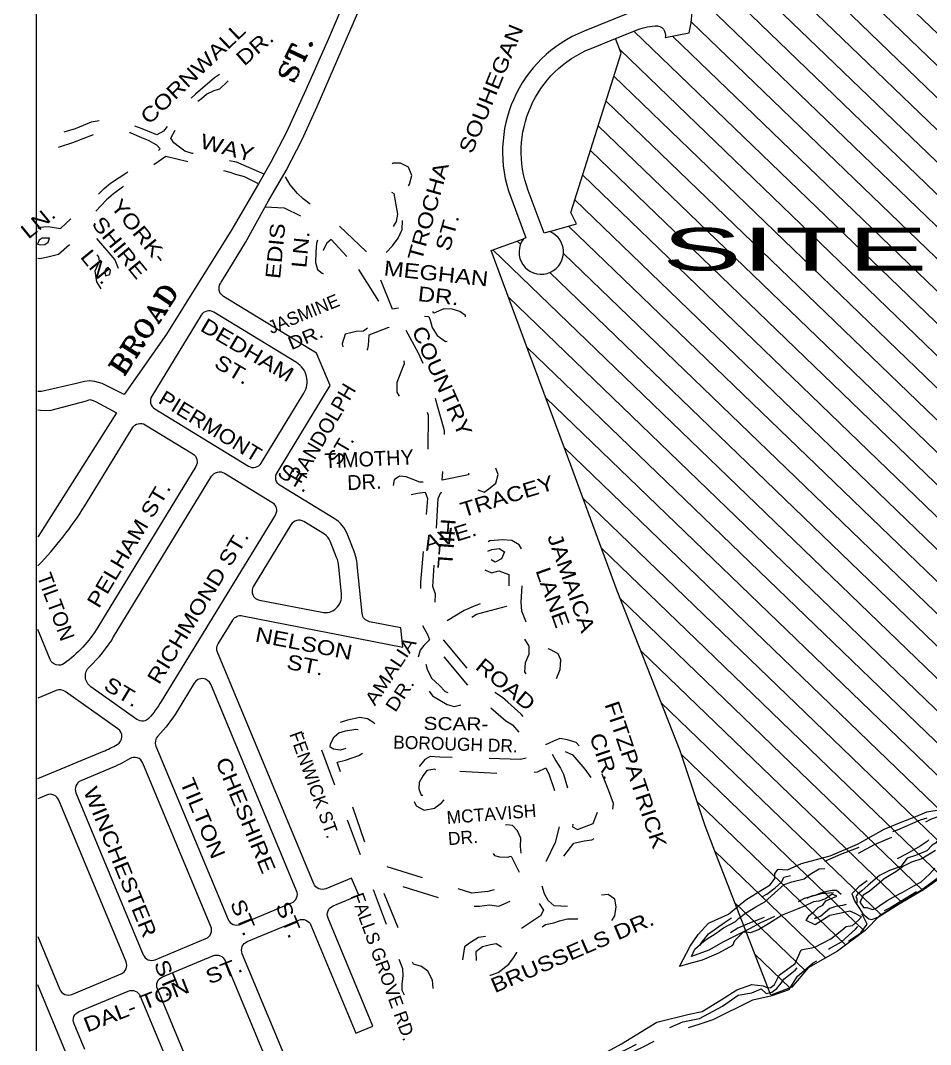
# Paper-space layout 'Cover Sheet' of a CAD drawing. Header units: inches. Extents: x 1.1 to 40.6, y 0.6 to 29.
# Drawn here: x 3.831 to 6.28, y 9.864 to 12.62 of the extents above; entities that cross this region are included whole.
import ezdxf

# ---------------------------------------------------------------- set-up
doc = ezdxf.new("R2010")
doc.units = ezdxf.units.IN
doc.header["$MEASUREMENT"] = 0
doc.linetypes.add('DASHED8', pattern=[0.09375, 0.0625, -0.03125])
doc.linetypes.add('WATER2', pattern=[0.56, 0.4, -0.04, 0, -0.04, 0, -0.04, 0, -0.04])
for name, color, linetype in [('N-RD-MAIN', 1, 'Continuous'), ('N-RD-PRIV', 1, 'DASHED8'), ('N-TEXT', 1, 'Continuous'), ('N-WATER', 1, 'Continuous'), ('N-WATER1', 1, 'WATER2'), ('P4TIT', 7, 'Continuous'), ('SITE', 3, 'Continuous')]:
    doc.layers.add(name, color=color, linetype=linetype)
doc.styles.add('120BT', font='swiss.ttf', dxfattribs={"width": 2, "height": 11.5})
doc.styles.add('TITLE', font='ROMANT', dxfattribs={"height": 0.022884})

psp = doc.layouts.new('Cover Sheet')

# ---------------------------------------------------------------- hatches: boundary and pattern name
at = {"layer": 'SITE'}
h = psp.add_hatch(dxfattribs=at)
h.set_pattern_fill('ANSI31', color=6, scale=0.5, angle=91.0364, style=0)
h.set_pattern_definition([(136.03636, (-1.077634, -0.9665), (-0.0433876, -0.04498628), [])])
edge = h.paths.add_edge_path()
edge.add_line((5.2176, 13.3589), (5.2568, 13.4399))
edge.add_line((5.2568, 13.4399), (5.3144, 13.461))
edge.add_line((5.3144, 13.461), (5.3571, 13.3466))
edge.add_line((5.3571, 13.3466), (5.4737, 13.3843))
edge.add_line((5.4737, 13.3843), (5.7332, 13.4679))
edge.add_line((5.7332, 13.4679), (5.8524, 13.5066))
edge.add_line((5.8524, 13.5066), (5.957, 13.5394))
edge.add_line((5.957, 13.5394), (6.0077, 13.5898))
edge.add_line((6.0077, 13.5898), (6.4038, 13.0198))
edge.add_line((6.4038, 13.0198), (6.4455, 12.5484))
edge.add_line((6.4455, 12.5484), (6.5089, 11.7703))
edge.add_line((6.5089, 11.7703), (6.5509, 11.0502))
edge.add_line((6.5509, 11.0502), (6.5682, 10.4722))
edge.add_line((6.5682, 10.4722), (6.5244, 10.4564))
edge.add_line((6.5244, 10.4564), (6.4878, 10.4276))
edge.add_line((6.4878, 10.4276), (6.4474, 10.3979))
edge.add_line((6.4474, 10.3979), (6.3617, 10.3515))
edge.add_line((6.3617, 10.3515), (6.2618, 10.2801))
edge.add_line((6.2618, 10.2801), (6.144, 10.2111))
edge.add_line((6.144, 10.2111), (6.1047, 10.1707))
edge.add_line((6.1047, 10.1707), (6.0298, 10.1148))
edge.add_line((6.0298, 10.1148), (5.9512, 10.0708))
edge.add_line((5.9512, 10.0708), (5.9072, 10.0185))
edge.add_line((5.9072, 10.0185), (5.8502, 9.9964))
edge.add_line((5.8502, 9.9964), (5.7027, 10.377))
edge.add_line((5.7027, 10.377), (5.6735, 10.4529))
edge.add_line((5.6735, 10.4529), (5.6065, 10.6548))
edge.add_line((5.6065, 10.6548), (5.4953, 10.9373))
edge.add_line((5.4953, 10.9373), (5.4371, 11.0853))
edge.add_line((5.4371, 11.0853), (5.3121, 11.4233))
edge.add_line((5.3121, 11.4233), (5.1976, 11.7318))
edge.add_line((5.1976, 11.7318), (5.0974, 12.0007))
edge.add_line((5.0974, 12.0007), (5.1845, 12.0324))
edge.add_arc((5.2326, 11.9968), 0.0598, 143.5036, 427.6648)
edge.add_line((5.2553, 12.0521), (5.3273, 12.0728))
edge.add_line((5.3273, 12.0728), (5.3125, 12.1034))
edge.add_line((5.3125, 12.1034), (5.448, 12.5325))
edge.add_line((5.448, 12.5325), (5.4325, 12.5716))
edge.add_line((5.4325, 12.5716), (5.4842, 12.5924))
edge.add_arc((5.5588, 12.407), 0.1998, 95.5321, 111.9317, ccw=False)
edge.add_arc((5.542, 12.5811), 0.025, -16.6438, 95.5321, ccw=False)
edge.add_line((5.5659, 12.5739), (5.6311, 12.5868))
edge.add_arc((5.2546, 12.667), 0.385, 347.9676, 369.9483)
edge.add_line((5.6338, 12.7335), (5.5554, 13.1803))
edge.add_arc((5.58, 13.1846), 0.025, 102.539, 189.9483, ccw=False)
edge.add_line((5.5746, 13.209), (5.5558, 13.2612))
edge.add_arc((5.4987, 13.5507), 0.295, 244.1936, 281.1601, ccw=False)
edge.add_line((5.3702, 13.2851), (5.2176, 13.3589))
h.paths.add_polyline_path([(5.5276, 11.9137), (6.2638, 11.9137), (6.2638, 12.0953), (5.5276, 12.0953)], flags=24)

# ---------------------------------------------------------------- linework, layer by layer
at = {"layer": 'N-RD-MAIN', "flags": 128}
for points in [[(4.7427, 12.7656), (4.6724, 12.6004), (4.6589, 12.5688), (4.5985, 12.4333), (4.5468, 12.3199), (4.505, 12.2388), (4.471, 12.1803), (4.3973, 12.0526), (4.3144, 11.921), (4.2237, 11.7758), (4.1096, 11.6134), (4.0508, 11.643), (4.031, 11.6486), (4.0165, 11.6498), (4.0029, 11.6486), (3.9817, 11.6428), (3.8869, 11.6219), (3.8773, 11.6211)], [(3.8773, 11.5725), (3.8848, 11.5711), (3.9097, 11.5708), (4.0081, 11.596), (4.0174, 11.6), (4.0265, 11.5975), (4.0341, 11.5934), (4.0896, 11.5643), (3.8781, 11.2312), (3.8773, 11.2301)]]:
    psp.add_lwpolyline(points, dxfattribs=at)
for points in [[(4.5718, 9.7622), (4.4278, 10.1084, -0.414214), (4.4413, 10.1411), (4.5798, 10.1987, -0.414214), (4.6125, 10.1852), (4.7334, 9.8944), (4.7796, 9.9136), (4.6586, 10.2044, -0.414214), (4.6721, 10.2371), (4.7414, 10.2659), (4.7222, 10.3121), (4.6529, 10.2833, -0.414214), (4.6203, 10.2968), (4.3613, 10.9197, -0.239925), (4.363, 10.9423), (4.4021, 11.0064, -0.313621), (4.4282, 11.0179), (4.8601, 10.9336), (4.8548, 10.9856), (4.7706, 11.002, -0.33088), (4.7505, 11.024), (4.7374, 11.1547, 0.067735), (4.7282, 11.1932), (4.7114, 11.2364, 0.164578), (4.6749, 11.28), (4.5298, 11.3686, -0.414214), (4.5215, 11.403), (4.6644, 11.6372), (4.6274, 11.725), (4.3772, 11.8776, -0.414214), (4.3689, 11.9119), (4.3712, 11.9157), (4.382, 11.9332), (4.436, 12.0229), (4.4982, 12.1343), (4.5459, 12.2164), (4.5888, 12.2996), (4.6291, 12.3881), (4.7174, 12.5913), (4.7376, 12.6389)], [(3.8773, 11.1522, 0.052764), (4.0041, 11.314), (4.1319, 11.5235, -0.414214), (4.1663, 11.5319), (4.2943, 11.4537, -0.414214), (4.3026, 11.4194), (4.0387, 10.9868, -0.100227), (3.9485, 10.8895, -0.483093), (3.9108, 10.9002), (3.8773, 10.9809)], [(3.8773, 10.5797), (3.8819, 10.5816), (4.0527, 10.6526, 0.032148), (4.0913, 10.6716, 0.547682), (4.0932, 10.7137), (3.9508, 10.8142, 0.257687), (3.9268, 10.8169), (3.8773, 10.7963)], [(3.8773, 10.1546), (3.9364, 10.0125, 0.414214), (3.9691, 9.999), (4.1013, 10.0539, 0.414214), (4.1148, 10.0866), (3.9338, 10.522, 0.414214), (3.9011, 10.5355), (3.8773, 10.5256)], [(4.3433, 9.6672), (4.1993, 10.0135, -0.414214), (4.2128, 10.0462), (4.3489, 10.1027, -0.414214), (4.3816, 10.0893), (4.5256, 9.743)], [(3.8773, 9.7442), (3.9304, 9.7663, 0.414214), (3.9574, 9.8317), (3.8773, 10.0244)], [(4.0036, 9.8509), (3.9748, 9.9201, -0.414214), (3.9883, 9.9528), (4.1205, 10.0078, -0.414214), (4.1532, 9.9943), (4.2971, 9.648)]]:
    psp.add_lwpolyline(points, format="xyb", dxfattribs=at)
for points in [[(4.5934, 11.6168, 0.414214), (4.5735, 11.6993), (4.3512, 11.8349, 0.414214), (4.3168, 11.8266), (4.184, 11.6089, 0.414214), (4.1923, 11.5745), (4.4445, 11.4207, 0.414214), (4.4788, 11.429)], [(4.1772, 10.743, -0.385903), (4.1442, 10.7389), (4.0201, 10.8266, -0.474842), (4.0163, 10.8807, 0.067449), (4.0814, 10.9608), (4.3453, 11.3933, -0.414214), (4.3797, 11.4016), (4.5077, 11.3235, -0.414214), (4.5161, 11.2891), (4.2098, 10.7872, -0.041154), (4.1774, 10.7428, -1)], [(4.6648, 11.2183, 0.164578), (4.6489, 11.2374), (4.5931, 11.2714, 0.414214), (4.5587, 11.2631), (4.4576, 11.0974, 0.52251), (4.4742, 11.0598), (4.6417, 11.0272, 0.502765), (4.6951, 11.0758), (4.6877, 11.1497, 0.067735), (4.6816, 11.1751)], [(4.2525, 10.7612, -0.055275), (4.2006, 10.6942, 0.299168), (4.1955, 10.6672), (4.3894, 10.2008, 0.414214), (4.4221, 10.1873), (4.5606, 10.2449, 0.414214), (4.5741, 10.2776), (4.343, 10.8334, 0.613001), (4.2986, 10.8368)], [(4.161, 10.1058, 0.414214), (4.1936, 10.0923), (4.3298, 10.1489, 0.414214), (4.3432, 10.1816), (4.1604, 10.6214, 0.459793), (4.1243, 10.6331, -0.038287), (4.0719, 10.6065), (3.9934, 10.5738, 0.414214), (3.98, 10.5412)]]:
    psp.add_lwpolyline(points, format="xyb", close=True, dxfattribs=at)
at = {"layer": 'N-RD-PRIV', "flags": 128}
for points in [[(4.4863, 12.2066), (4.4126, 12.2385), (4.3136, 12.2599), (4.2933, 12.2622), (4.2735, 12.2686), (4.2589, 12.2794), (4.2435, 12.291), (4.2352, 12.3032), (4.2595, 12.3486), (4.2884, 12.3872), (4.3179, 12.4098), (4.3313, 12.4221), (4.3522, 12.4319), (4.3671, 12.4364), (4.3879, 12.4558), (4.4068, 12.4799), (4.4064, 12.5032), (4.3533, 12.4658), (4.3016, 12.422), (4.2607, 12.3824), (4.2159, 12.3224), (4.1975, 12.312), (4.1583, 12.3288), (4.1136, 12.3444), (4.0693, 12.3551), (4.0211, 12.3462), (3.9776, 12.3281), (3.9384, 12.3168), (3.8874, 12.302), (3.8773, 12.3008)], [(3.8773, 12.0613), (3.8817, 12.0637), (3.9049, 12.0656), (3.9382, 12.0604), (4.0413, 12.1535), (4.0562, 12.1676), (4.0727, 12.1818), (4.1952, 12.2628), (4.2063, 12.275), (4.1974, 12.2847), (4.1755, 12.2973), (4.153, 12.3059), (4.1272, 12.3174), (4.0833, 12.3233), (4.0279, 12.313), (3.9703, 12.2905), (3.9219, 12.2744), (3.8773, 12.2663)], [(4.471, 12.1803), (4.4336, 12.1993), (4.4106, 12.2054), (4.3948, 12.2113), (4.2217, 12.2538), (4.1049, 12.1717), (4.0807, 12.1535), (4.0627, 12.1376), (4.0007, 12.0729), (4.0844, 11.9755), (4.0954, 11.9499), (4.0915, 11.9295), (4.0786, 11.9019), (4.0664, 11.884), (4.0502, 11.8946), (4.0363, 11.9168), (4.0314, 11.9461), (4.0437, 11.972), (4.0419, 11.9839), (4.0108, 12.0191), (3.9969, 12.0316), (3.9822, 12.0344), (3.9329, 11.99), (3.9046, 11.9828), (3.8825, 11.9786), (3.8773, 11.9796)], [(4.4892, 12.1183), (4.5403, 12.1159), (4.6383, 12.0679), (4.6348, 12.0427), (4.6279, 12.0204), (4.6258, 11.9969), (4.625, 11.9687), (4.6306, 11.9499), (4.6427, 11.9397), (4.6654, 11.9368), (4.6807, 11.9372), (4.7033, 11.9448), (4.7227, 11.9528), (4.7379, 11.9541), (4.8046, 11.8488), (4.8107, 11.8244), (4.7538, 11.7843), (4.7339, 11.7826), (4.7196, 11.7798), (4.7047, 11.7761), (4.6964, 11.7497), (4.6998, 11.738), (4.7011, 11.7324), (4.7199, 11.7099), (4.738, 11.7042), (4.7527, 11.7119), (4.7618, 11.7183), (4.7675, 11.7453), (4.7691, 11.7743), (4.822, 11.7949), (4.8591, 11.7273), (4.8625, 11.7147), (4.8633, 11.6963), (4.8548, 11.6731), (4.8442, 11.6456), (4.844, 11.6199), (4.8581, 11.5954), (4.878, 11.5882), (4.9015, 11.5854), (4.9199, 11.5861), (4.9279, 11.5579), (4.9262, 11.3777), (4.9053, 11.3776), (4.8854, 11.3855), (4.8688, 11.3914), (4.8509, 11.3939), (4.8365, 11.3838), (4.8315, 11.3569), (4.8371, 11.3292), (4.8588, 11.319), (4.8738, 11.342), (4.8998, 11.3482), (4.9205, 11.3507), (4.9267, 11.3336), (4.9071, 11.1085), (4.9071, 11.07), (4.9054, 11.0328), (4.9128, 10.9925), (4.9262, 10.9679), (4.9314, 10.9531), (4.9166, 10.9382), (4.9064, 10.9253), (4.9002, 10.9038), (4.8993, 10.8764), (4.9102, 10.842), (4.9401, 10.8027), (4.979, 10.7795), (4.9979, 10.7738), (5.0192, 10.7788), (5.0597, 10.8032), (5.137, 10.7349), (5.1556, 10.7244), (5.1895, 10.6839), (5.2161, 10.654), (5.2023, 10.6368), (5.1771, 10.6314), (4.9596, 10.6372), (4.9337, 10.6391), (4.9191, 10.6314), (4.9024, 10.6099), (4.8905, 10.5888), (4.8848, 10.5707), (4.8828, 10.5472), (4.8859, 10.529), (4.8959, 10.5065), (4.917, 10.4946), (4.9454, 10.5002), (4.965, 10.5155), (4.9828, 10.5339), (4.9903, 10.5586), (4.9928, 10.5862), (4.9981, 10.6003), (5.1442, 10.5925), (5.1698, 10.593), (5.1946, 10.5951), (5.2225, 10.5975), (5.2448, 10.609), (5.2537, 10.5896), (5.2751, 10.5264), (5.2825, 10.4571), (5.2698, 10.4078), (5.2459, 10.3576), (5.2103, 10.3321), (5.1794, 10.3745), (5.1767, 10.3967), (5.1772, 10.4193), (5.1683, 10.4394), (5.1551, 10.4536), (5.1396, 10.4555), (5.1208, 10.4499), (5.1043, 10.4364), (5.0984, 10.4199), (5.0941, 10.3946), (5.1064, 10.3731), (5.1204, 10.3687), (5.1414, 10.3681), (5.1516, 10.3705), (5.1807, 10.3111), (5.1703, 10.3014), (5.14, 10.2892), (5.0888, 10.276), (5.0458, 10.2716), (4.7769, 10.3543), (4.6835, 10.6236), (4.7055, 10.6295), (4.7415, 10.6414), (4.7711, 10.6615), (4.7929, 10.6891), (4.7942, 10.7117), (4.7822, 10.73), (4.7653, 10.7406), (4.7441, 10.7444), (4.711, 10.7368), (4.664, 10.7216), (4.6523, 10.7078), (4.6429, 10.6861), (4.6404, 10.6586), (4.8588, 10.0686), (4.8597, 10.0478), (4.8574, 10.0276), (4.8573, 10.0099), (4.8697, 9.986), (4.8905, 9.9781), (4.9073, 9.9884), (4.9299, 9.9975), (4.9412, 10.0153), (4.9402, 10.0369), (4.9277, 10.0616), (4.9098, 10.0737), (4.8884, 10.08), (4.7996, 10.2943), (4.8009, 10.3073), (4.9932, 10.2479), (5.018, 10.2395), (5.0383, 10.2364), (5.0665, 10.2364), (5.0935, 10.2395), (5.1187, 10.236), (5.1512, 10.2508), (5.1781, 10.2651), (5.2071, 10.2739), (5.2386, 10.2252), (5.231, 10.2101), (5.17, 10.1704), (5.0639, 10.1518), (5.0425, 10.1388), (5.0258, 10.1269), (5.0207, 10.0919), (5.0276, 10.0684), (5.0443, 10.0513), (5.0738, 10.0442), (5.0957, 10.0508), (5.1169, 10.0574), (5.1455, 10.0799), (5.1577, 10.097), (5.167, 10.1115), (5.1715, 10.1335), (5.2442, 10.1871), (5.2663, 10.1913), (5.2819, 10.1967), (5.3031, 10.2025), (5.3232, 10.2025), (5.349, 10.2015), (5.3629, 10.1987), (5.3772, 10.191), (5.3937, 10.1868), (5.4161, 10.1879), (5.4303, 10.2099), (5.4339, 10.2344), (5.4305, 10.255), (5.4125, 10.2679), (5.3871, 10.265), (5.3608, 10.2531), (5.335, 10.2341), (5.2673, 10.2372), (5.2516, 10.2512), (5.2412, 10.2696), (5.2346, 10.2907), (5.2482, 10.3111), (5.3206, 10.4056), (5.3482, 10.412), (5.3688, 10.4153), (5.3881, 10.425), (5.412, 10.4463), (5.4237, 10.4794), (5.4273, 10.5126), (5.4148, 10.547), (5.3926, 10.6005), (5.373, 10.6334), (5.3514, 10.6509), (5.3267, 10.677), (5.3028, 10.6838), (5.2824, 10.6877), (5.2653, 10.6806), (5.2414, 10.669), (5.2228, 10.6995), (5.2019, 10.7275), (5.1789, 10.7529), (5.1424, 10.7852), (5.1285, 10.7977), (5.0666, 10.8367), (4.9682, 10.9554), (5.0238, 11.001), (5.0445, 11.0132), (5.0582, 11.0224), (5.1392, 11.0437), (5.1513, 11.023), (5.1634, 10.9943), (5.1746, 10.9759), (5.1996, 10.9363), (5.1991, 10.9137), (5.189, 10.8912), (5.1878, 10.867), (5.2052, 10.8411), (5.2244, 10.8331), (5.25, 10.8344), (5.2724, 10.8451), (5.2837, 10.8734), (5.2855, 10.8993), (5.2777, 10.9155), (5.2566, 10.9274), (5.2287, 10.9339), (5.1908, 11.003), (5.1805, 11.0303), (5.1784, 11.0542), (5.1854, 11.1721), (5.181, 11.1959), (5.1727, 11.2088), (5.1532, 11.2208), (5.129, 11.222), (5.0946, 11.2199), (5.0633, 11.2004), (5.0583, 11.1646), (5.077, 11.1429), (5.0987, 11.1335), (5.1183, 11.1391), (5.1456, 11.1294), (5.1455, 11.0828), (5.1163, 11.0675), (5.0967, 11.061), (5.0516, 11.0435), (5.0252, 11.0325), (4.9518, 10.9877), (4.9467, 11.0194), (4.9464, 11.0419), (4.9476, 11.0758), (4.941, 11.0969), (4.9549, 11.3335), (4.9624, 11.3494), (5.0455, 11.3637), (5.0572, 11.359), (5.0788, 11.3504), (5.0917, 11.3595), (5.1105, 11.3747), (5.1166, 11.3978), (5.1073, 11.4219), (5.0878, 11.4339), (5.0662, 11.4329), (5.0506, 11.4276), (5.0386, 11.4177), (5.0363, 11.3974), (4.966, 11.3827), (4.9717, 11.4772), (4.9725, 11.5158), (4.9647, 11.5417), (4.9543, 11.5794), (4.9303, 11.6633), (4.9019, 11.7244), (4.8533, 11.8144), (4.8735, 11.8233), (4.8831, 11.8233), (4.9055, 11.8252), (4.9297, 11.8232), (4.9338, 11.8131), (4.9387, 11.7934), (4.9525, 11.7721), (4.9747, 11.7563), (5.0041, 11.7611), (5.0269, 11.7759), (5.0335, 11.803), (5.0283, 11.8259), (5.013, 11.8366), (4.9932, 11.843), (4.9705, 11.8443), (4.9434, 11.8324), (4.9334, 11.8468), (4.9126, 11.8547), (4.8942, 11.854), (4.8751, 11.8515), (4.8578, 11.8477), (4.8324, 11.8431), (4.7789, 11.9736), (4.8155, 11.996), (4.8326, 12.0135), (4.8477, 12.0341), (4.8586, 12.0575), (4.8612, 12.1598), (4.8703, 12.1661), (4.878, 12.1797), (4.8841, 12.2027), (4.875, 12.2252), (4.854, 12.2363), (4.8339, 12.2362), (4.8148, 12.2242), (4.8025, 12.2087), (4.8042, 12.1887), (4.8191, 12.1634), (4.836, 12.1544), (4.8455, 12.099), (4.8423, 12.0786), (4.8282, 12.0557), (4.8124, 12.0335), (4.7615, 11.9979), (4.6558, 12.0991), (4.6392, 12.1049), (4.6127, 12.1244), (4.5921, 12.1403), (4.5764, 12.1543), (4.5568, 12.1775), (4.5401, 12.2063)]]:
    psp.add_lwpolyline(points, dxfattribs=at)
for points in [[(3.889, 12.0346), (3.8814, 12.0291), (3.8767, 12.0183), (3.8858, 12.0158), (3.8961, 12.0167), (3.9052, 12.0231), (3.9091, 12.0338)], [(4.7088, 11.9846), (4.6672, 12.0309), (4.6551, 12.0211), (4.6455, 12.0018), (4.6462, 11.9842), (4.6603, 11.9693), (4.6784, 11.9644), (4.6979, 11.9716)], [(4.0668, 11.9555), (4.0614, 11.9526), (4.0581, 11.9443), (4.0599, 11.9324), (4.0716, 11.9366), (4.0731, 11.948)], [(5.0889, 11.1921), (5.0998, 11.1963), (5.1189, 11.1987), (5.1333, 11.1902), (5.126, 11.1711), (5.1083, 11.1624), (5.0923, 11.1707)], [(5.0349, 10.8308), (4.9455, 10.9382), (4.9291, 10.9231), (4.919, 10.9006), (4.9252, 10.8738), (4.9369, 10.8499), (4.9586, 10.83), (4.9736, 10.8144), (4.9936, 10.8056), (5.0085, 10.8101), (5.0262, 10.8196)], [(4.6648, 10.6647), (4.6649, 10.6735), (4.6753, 10.6921), (4.6873, 10.7027), (4.7053, 10.7082), (4.7338, 10.7131), (4.7477, 10.7102), (4.7625, 10.7066), (4.7544, 10.6883), (4.7304, 10.6678), (4.6912, 10.6564), (4.6733, 10.6589)], [(5.2619, 10.645), (5.2722, 10.6274), (5.2843, 10.6075), (5.2929, 10.5913), (5.3057, 10.545), (5.3189, 10.4923), (5.3169, 10.4495), (5.3304, 10.4426), (5.3724, 10.459), (5.3916, 10.5072), (5.3797, 10.5633), (5.3512, 10.6051), (5.3184, 10.6425), (5.2808, 10.6594)], [(4.9463, 10.6048), (4.9249, 10.6014), (4.9147, 10.5884), (4.9035, 10.569), (4.9033, 10.5521), (4.9095, 10.535), (4.9273, 10.5341), (4.9425, 10.545), (4.9518, 10.5586), (4.9602, 10.573), (4.9576, 10.5945)], [(5.1255, 10.1264), (5.1112, 10.1349), (5.0961, 10.132), (5.0741, 10.1269), (5.0567, 10.1134), (5.0571, 10.0902), (5.07, 10.08), (5.0961, 10.0846), (5.1156, 10.1007), (5.1234, 10.1134)]]:
    psp.add_lwpolyline(points, close=True, dxfattribs=at)
at = {"layer": 'N-TEXT'}
psp.add_line((4.5931, 10.7015), (4.5918, 10.7014), dxfattribs=at)
at = {"layer": 'N-WATER', "flags": 128}
for points in [[(5.3236, 9.7976), (5.4488, 9.866), (5.5435, 9.9246), (5.6309, 9.9456), (5.6656, 9.9533), (5.7169, 9.9841), (5.7588, 10.011), (5.7994, 10.0256), (5.8302, 10.0218), (5.8427, 10.0164), (5.8507, 10.0171), (5.8605, 10.0252), (5.866, 10.0361), (5.8728, 10.0503), (5.916, 10.0821), (5.9322, 10.1188), (5.9693, 10.1259), (6.0125, 10.148), (6.0418, 10.1714), (6.053, 10.182), (6.0705, 10.1843), (6.0854, 10.1976), (6.0943, 10.2072), (6.0774, 10.217), (6.0632, 10.223), (6.0403, 10.2179), (6.0096, 10.2113), (5.9699, 10.1862), (5.9456, 10.1979), (5.9541, 10.2114), (5.9676, 10.2222), (5.978, 10.2327), (5.9904, 10.2386), (5.999, 10.2506), (6.0176, 10.2586), (6.0285, 10.2635), (6.016, 10.2689), (6.0068, 10.2625), (5.9977, 10.2561), (5.9798, 10.2498), (5.9655, 10.2477), (5.9408, 10.236), (5.926, 10.23), (5.8809, 10.2125), (5.8443, 10.1885), (5.8175, 10.1726), (5.7949, 10.1643), (5.7859, 10.1667), (5.7755, 10.1659), (5.763, 10.1528), (5.7525, 10.143), (5.7471, 10.1305), (5.7095, 10.1097), (5.6661, 10.0908), (5.6292, 10.0812), (5.6048, 10.0744), (5.6332, 10.129), (5.6547, 10.1597), (5.6826, 10.191), (5.7368, 10.2148), (5.7834, 10.2533), (5.8239, 10.2784), (5.8491, 10.2942), (5.8614, 10.3105), (5.8618, 10.3242), (5.8705, 10.3362), (5.8818, 10.3347), (5.8955, 10.3343), (5.9335, 10.3511), (6.0105, 10.3721), (6.0842, 10.4032), (6.1555, 10.4437), (6.2014, 10.4621), (6.2411, 10.4775), (6.2705, 10.4904), (6.3094, 10.4961)], [(6.2938, 10.3863), (6.2571, 10.3639), (6.2297, 10.3544), (6.2081, 10.3437), (6.1869, 10.3291), (6.1555, 10.3103), (6.1354, 10.2918), (6.115, 10.2756), (6.0989, 10.2662), (6.093, 10.2512), (6.0901, 10.247), (6.1002, 10.2326), (6.109, 10.2325), (6.1247, 10.2274), (6.134, 10.2314), (6.1439, 10.2378), (6.1637, 10.2516), (6.1797, 10.261), (6.2044, 10.2735), (6.2358, 10.2914), (6.2543, 10.301), (6.2774, 10.3222), (6.2921, 10.3387)]]:
    psp.add_lwpolyline(points, dxfattribs=at)
at = {"layer": 'N-WATER1', "flags": 128}
for points in [[(3.8773, 9.5991), (3.8945, 9.6002), (3.9155, 9.5899), (3.9482, 9.5541), (3.9757, 9.5427), (4.0195, 9.548), (4.0526, 9.5556), (4.1049, 9.5641), (4.1495, 9.5686), (4.21, 9.5665), (4.2645, 9.5486), (4.34, 9.5204), (4.3853, 9.5266), (4.4329, 9.5338), (4.5183, 9.5402), (4.6181, 9.5486), (4.7, 9.5587), (4.788, 9.5629), (4.9165, 9.5737), (5.0015, 9.576), (5.043, 9.5787), (5.0992, 9.5706), (5.1387, 9.5884), (5.1614, 9.6144), (5.1696, 9.6311), (5.167, 9.6526), (5.152, 9.6594), (5.1369, 9.6662), (5.1063, 9.6772), (5.0814, 9.6864), (5.0622, 9.6856), (5.0495, 9.6829), (5.0448, 9.6729), (5.0305, 9.6612), (5.0079, 9.6722), (5.0004, 9.6844), (5.0077, 9.7027), (5.0121, 9.7079), (5.0298, 9.7078), (5.049, 9.7086), (5.0727, 9.7138), (5.1159, 9.7255), (5.1701, 9.7397), (5.227, 9.7509), (5.3694, 9.8063), (5.4644, 9.852), (5.5545, 9.899), (5.6134, 9.9248), (5.6584, 9.9342), (5.7207, 9.9676), (5.7624, 9.9968), (5.7996, 10.0032), (5.8244, 10.0141), (5.8384, 10.0016), (5.8534, 10.0045), (5.867, 10.0145), (5.8786, 10.0291), (5.8857, 10.0401), (5.9158, 10.0644), (5.9461, 10.0959), (6.0082, 10.122), (6.0404, 10.1407), (6.0785, 10.1745), (6.1048, 10.2056), (6.0903, 10.2261), (6.0778, 10.2403), (6.0584, 10.2419), (6.0434, 10.2382), (6.026, 10.2352), (6.0096, 10.2298), (5.9856, 10.2093), (5.9685, 10.2022), (5.9781, 10.2126), (5.9981, 10.2232), (6.0269, 10.2441), (6.0389, 10.2539), (6.0437, 10.264), (6.0272, 10.2787), (6.0159, 10.2785), (6.0017, 10.2757), (5.9844, 10.271), (5.972, 10.266), (5.9602, 10.2634), (5.9139, 10.2402), (5.8735, 10.2143), (5.8208, 10.1906), (5.7947, 10.1763), (5.723, 10.1406), (5.6839, 10.118), (5.6371, 10.1012), (5.6459, 10.1204), (5.6602, 10.1329), (5.6826, 10.1621), (5.7259, 10.1922), (5.7616, 10.2161), (5.8131, 10.2534), (5.84, 10.2685), (5.8627, 10.2857), (5.8806, 10.3017), (5.8852, 10.3141), (5.8962, 10.3167), (5.9214, 10.3236), (5.9638, 10.344), (6.0391, 10.3761), (6.092, 10.3966), (6.149, 10.4263), (6.1918, 10.442), (6.2539, 10.4689), (6.2931, 10.4802), (6.3364, 10.4903), (6.3578, 10.4849), (6.3706, 10.4755), (6.3731, 10.4653), (6.3667, 10.4559), (6.357, 10.4559), (6.3401, 10.4472), (6.3213, 10.432), (6.3076, 10.422), (6.2937, 10.4063), (6.2853, 10.4008), (6.2706, 10.3851), (6.2402, 10.3729), (6.2176, 10.3654), (6.2002, 10.343), (6.1697, 10.3324), (6.1427, 10.3189), (6.1128, 10.2931), (6.0956, 10.2772), (6.085, 10.2691), (6.0792, 10.2621), (6.0821, 10.256), (6.082, 10.2383), (6.0895, 10.2357), (6.0974, 10.2267), (6.1015, 10.2166), (6.1127, 10.2079), (6.1248, 10.2073), (6.1353, 10.2162), (6.1517, 10.2216), (6.1709, 10.2321), (6.2527, 10.2816), (6.293, 10.3187), (6.34, 10.3427), (6.4085, 10.379), (6.4401, 10.4042), (6.4617, 10.4341), (6.476, 10.4554), (6.5014, 10.4584), (6.5209, 10.4656), (6.55, 10.4834), (6.576, 10.4992), (6.6446, 10.5427), (6.7835, 10.6211), (6.8924, 10.6544), (6.9827, 10.6789), (7.0745, 10.6962), (7.158, 10.7161), (7.2564, 10.73), (7.3418, 10.738), (7.4189, 10.7381), (7.4724, 10.7321), (7.5719, 10.7244), (7.6496, 10.7181), (7.6753, 10.7187), (7.7138, 10.7195), (7.75, 10.7185), (7.779, 10.7459), (7.8039, 10.7753), (7.8331, 10.8107), (7.8638, 10.8559), (7.8977, 10.9021), (7.9323, 10.9685), (7.9647, 11.0315), (7.9979, 11.0962), (8.0169, 11.1379), (8.0427, 11.1939), (8.0556, 11.232), (8.0658, 11.2626), (8.0671, 11.2899), (8.0455, 11.3257), (7.9998, 11.3801), (7.9228, 11.4763), (7.911, 11.489), (7.8749, 11.5358), (7.8398, 11.5803), (7.8089, 11.6138), (7.7764, 11.6087), (7.7736, 11.594), (7.7934, 11.5587), (7.8067, 11.5253), (7.82, 11.4814), (7.8282, 11.4507), (7.8392, 11.4155), (7.8476, 11.3824), (7.8516, 11.3539), (7.8538, 11.3468), (7.8432, 11.3877), (7.8338, 11.4223), (7.8188, 11.458), (7.8137, 11.4897), (7.7968, 11.5276), (7.7842, 11.5627), (7.7724, 11.5891), (7.7511, 11.6218), (7.7268, 11.6632), (7.7171, 11.6921), (7.7208, 11.7149), (7.7494, 11.7953), (7.774, 11.8471), (7.793, 11.9074), (7.8307, 11.9564), (7.8682, 12.0069), (7.9067, 12.056), (7.9506, 12.1071), (7.9933, 12.134), (8.0345, 12.1511), (8.1291, 12.1912), (8.1846, 12.2096), (8.2491, 12.2367), (8.2909, 12.2844), (8.3157, 12.3234), (8.3452, 12.3549), (8.3713, 12.3787), (8.4034, 12.408), (8.4404, 12.4368), (8.4649, 12.4501), (8.5102, 12.4756)], [(3.8773, 9.5733), (3.8922, 9.5711), (3.946, 9.5419), (3.9831, 9.5313), (4.0387, 9.5384), (4.1072, 9.5466), (4.1546, 9.5562), (4.2243, 9.5388), (4.3052, 9.5142), (4.369, 9.5099), (4.4275, 9.5213), (4.5312, 9.5308), (4.6038, 9.5361), (4.7047, 9.5406), (4.7848, 9.553), (4.8683, 9.5544), (4.9263, 9.5617), (5.01, 9.5703), (5.054, 9.5636), (5.101, 9.5579), (5.1525, 9.5767), (5.1778, 9.6005), (5.1854, 9.6252), (5.1816, 9.6603), (5.1583, 9.6696), (5.1276, 9.6814), (5.1056, 9.6852), (5.0838, 9.6858), (5.0648, 9.6826), (5.0426, 9.6799), (5.0338, 9.6985), (5.0709, 9.7064), (5.0935, 9.7043), (5.1271, 9.7063), (5.1628, 9.7214), (5.2041, 9.7369), (5.2812, 9.7474), (5.3419, 9.771), (5.4154, 9.8141), (5.5073, 9.858), (5.582, 9.8965), (5.6581, 9.9189), (5.6956, 9.9317), (5.8021, 9.9841), (5.8541, 9.9957), (5.9001, 10.0124), (5.922, 10.048), (5.9648, 10.0838), (6.0252, 10.1202), (6.093, 10.1645), (6.1095, 10.1883), (6.097, 10.213), (6.0815, 10.235), (6.0618, 10.2591), (6.0317, 10.2726), (5.9862, 10.2696), (5.9406, 10.2569), (5.9029, 10.2369), (5.8519, 10.2133), (5.7935, 10.1907), (5.7617, 10.1768), (5.7274, 10.1554), (5.6897, 10.1353), (5.661, 10.1233), (5.6596, 10.1304), (5.6653, 10.1381), (5.6767, 10.1463), (5.7034, 10.1638), (5.723, 10.1783), (5.7553, 10.1955), (5.7635, 10.2034), (5.7825, 10.2171), (5.8099, 10.2347), (5.8345, 10.248), (5.8868, 10.295), (5.9071, 10.3015), (5.9402, 10.3099), (5.9568, 10.3226), (5.9805, 10.3366), (5.9981, 10.3381), (6.0233, 10.3539), (6.0824, 10.3773), (6.1301, 10.4022), (6.1774, 10.4223), (6.2241, 10.4407), (6.2811, 10.4704), (6.3223, 10.4859), (6.3487, 10.4777), (6.3577, 10.4664), (6.3164, 10.4516), (6.2969, 10.4347), (6.2717, 10.4101), (6.2526, 10.3981), (6.2166, 10.3774), (6.1688, 10.3524), (6.1178, 10.3096), (6.0874, 10.2885), (6.069, 10.2693), (6.0771, 10.2491), (6.0891, 10.23), (6.0984, 10.2155), (6.114, 10.2024), (6.1229, 10.2007), (6.1408, 10.2079), (6.2057, 10.2487), (6.2561, 10.2802), (6.2984, 10.3119), (6.3475, 10.3402), (6.3914, 10.3623), (6.428, 10.3767), (6.4673, 10.425), (6.5133, 10.4513), (6.5612, 10.4739), (6.6031, 10.5103), (6.6313, 10.5288), (6.6684, 10.5464), (6.7447, 10.5849), (6.8173, 10.6103), (6.8885, 10.634), (6.9563, 10.6582), (7.037, 10.673), (7.1206, 10.6832), (7.203, 10.7062), (7.276, 10.7172), (7.3443, 10.727), (7.3988, 10.7291), (7.4481, 10.7253), (7.5022, 10.7226), (7.5634, 10.7109), (7.6293, 10.7011), (7.6544, 10.6992), (7.6998, 10.695), (7.7406, 10.7065), (7.7743, 10.7254), (7.7957, 10.7489), (7.8281, 10.7837), (7.863, 10.8277), (7.9023, 10.876), (7.9346, 10.9414), (7.9845, 11.0259), (8.0263, 11.1114), (8.0525, 11.1827), (8.0692, 11.242), (8.0768, 11.3045), (8.036, 11.3501), (7.9801, 11.4225), (7.9177, 11.4952), (7.8676, 11.5649), (7.8662, 11.5663), (7.7978, 11.6306), (7.7552, 11.6495), (7.7367, 11.6793), (7.7314, 11.7134), (7.7586, 11.7719), (7.7845, 11.8456), (7.8338, 11.9382), (7.8858, 11.998), (7.9179, 12.0368), (7.9662, 12.1036), (7.9908, 12.1257), (8.042, 12.1477), (8.07, 12.1581), (8.1022, 12.1681), (8.1443, 12.1829), (8.1557, 12.191), (8.1998, 12.2012), (8.2559, 12.2316), (8.2821, 12.2547), (8.3107, 12.2877), (8.336, 12.3308), (8.3569, 12.3494), (8.3837, 12.3742), (8.4174, 12.4035), (8.4523, 12.4282), (8.4838, 12.4453), (8.5175, 12.4658)]]:
    psp.add_lwpolyline(points, dxfattribs=at)
at = {"layer": 'P4TIT'}
psp.add_lwpolyline([(11.6738, 15.5264), (11.6738, 8.0014), (3.8738, 8.0014), (3.8738, 15.5264)], close=True, dxfattribs=at)
at = {"layer": 'SITE', "flags": 128}
for points in [[(5.0459, 13.3468, -0.421893), (5.0795, 13.359), (5.3441, 13.2311, 0.054279), (5.4165, 13.2053, -0.29941), (5.507, 13.1093), (5.5747, 12.7232, -0.031064), (5.5792, 12.6831, -0.423737), (5.5546, 12.6568, 0.091675), (5.4655, 12.6388), (5.3478, 12.5914, 0.406518), (5.1505, 12.1446), (5.1914, 12.0349), (5.1845, 12.0324)], [(5.4325, 12.5716), (5.4842, 12.5924, -0.071679), (5.5396, 12.6059, -0.532694), (5.5659, 12.5739), (5.6311, 12.5868, 0.096204), (5.6338, 12.7335), (5.5554, 13.1803, -0.401031), (5.5746, 13.209), (5.5558, 13.2612, -0.16271), (5.3702, 13.2851), (5.2176, 13.3589)], [(6.3617, 10.3515), (6.2618, 10.2801), (6.144, 10.2111), (6.1047, 10.1707), (6.0298, 10.1148), (5.9512, 10.0708), (5.9072, 10.0185), (5.8502, 9.9964), (5.7027, 10.377), (5.6735, 10.4529), (5.6065, 10.6548), (5.4953, 10.9373), (5.4371, 11.0853), (5.3121, 11.4233), (5.1976, 11.7318), (5.0974, 12.0007), (5.1845, 12.0324, 2.91086), (5.2553, 12.0521), (5.3273, 12.0728), (5.3125, 12.1034), (5.448, 12.5325), (5.4325, 12.5716)], [(5.2554, 12.0521), (5.24, 12.0477), (5.1974, 12.1621, -0.406518), (5.3665, 12.545), (5.4325, 12.5716)]]:
    psp.add_lwpolyline(points, format="xyb", dxfattribs=at)

# ---------------------------------------------------------------- texts
at = {"layer": 'N-TEXT'}
for s, height, rotation, width, p in [('CORNWALL', 0.04, 43.6417, 1.2, (4.1768, 12.3378)), ('SOUHEGAN', 0.04, 67.7531, 1.2, (5.0463, 12.2589)), ('DR.', 0.04, 41.1832, 1.2, (4.433, 12.4956)), ('WAY', 0.04, 344.7546, 1.2, (4.3114, 12.2775)), ('TROCHA', 0.04, 74.2776, 1.2, (4.9107, 11.9703)), ('YORK-', 0.04, 309.2455, 1.2, (4.071, 12.1191)), ('    LN.', 0.04, 39.3812, 1.2, (3.7969, 11.9846)), ('SHIRE', 0.04, 309.2455, 1.2, (4.0201, 12.0721)), ('EDIS', 0.04, 84.5493, 1.2, (4.5296, 11.9234)), (' ST.', 0.04, 74.2776, 1.2, (4.9806, 11.9793)), ('LN.', 0.04, 84.5493, 1.2, (4.5999, 11.9526)), ('     LN.', 0.04, 309.2455, 1.2, (3.9332, 12.0522)), ('MEGHAN', 0.04, 353.8711, 1.2, (4.8074, 11.9343)), ('DR.', 0.04, 353.8711, 1.2, (4.8989, 11.8652)), ('DEDHAM', 0.04, 329.3709, 1.2, (4.3116, 11.7867)), ('      DR.', 0.035, 22.3883, 1.2, (4.473, 11.6968)), ('COUNTRY', 0.04, 293.875, 1.2, (4.8832, 11.7865)), ('ST.', 0.04, 329.3709, 1.2, (4.3488, 11.689)), ('PIERMONT    ST.', 0.04, 328.4844, 1.1, (4.1989, 11.5923)), ('TRACEY', 0.04, 17.1437, 1.2, (5.0223, 11.2823)), ('PELHAM ST.', 0.04, 59.1571, 1.2, (4.0417, 11.0356)), ('HILL', 0.04, 265.7192, 1.2, (4.9628, 11.2805)), ('    AVE.', 0.04, 17.1437, 1.2, (4.8543, 11.1708)), ('RICHMOND ST.', 0.04, 58.7984, 1.2, (4.2036, 10.8303)), ('JAMAICA', 0.04, 289.4666, 1.2, (5.2483, 11.2311)), ('LANE', 0.04, 289.4666, 1.2, (5.2167, 11.1396)), ('NELSON', 0.04, 349.0819, 1.2, (4.4604, 10.9489)), ('AMALIA', 0.035, 56.5006, 1.2, (4.7847, 10.7736)), ('ST.', 0.04, 349.0819, 1.2, (4.5449, 10.8755)), ('ROAD', 0.04, 320.7155, 1.2, (5.0524, 10.8765)), ('ST.', 0.04, 328.668, 1.2, (4.0515, 10.8219)), (' DR.', 0.035, 56.5006, 1.2, (4.8311, 10.7429)), ('FITZPATRICK', 0.04, 288.5331, 1.2, (5.4024, 10.7797)), ('SCAR-', 0.035, 359.38, 1.2, (4.9155, 10.7108)), ('        CIR.', 0.04, 288.5331, 1.2, (5.3164, 10.8296)), ('CHESHIRE     ST.', 0.04, 292.554, 1.2, (4.3549, 10.6268)), ('TILTON       ST.', 0.04, 292.479, 1.2, (4.2592, 10.5707)), ('WINCHESTER    ST.', 0.04, 292.2173, 1.2, (3.999, 10.5473)), ('BRUSSELS DR.', 0.04, 23.2196, 1.2, (5.1076, 10.002)), ('DAL- TON   ST.', 0.04, 21.4914, 1.2, (4.0105, 9.896))]:
    psp.add_text(s, height=height, rotation=rotation, dxfattribs=dict(at, width=width)).set_placement(p)
at = {"layer": 'N-TEXT', "style": 'TITLE', "width": 1.2}
for s, rotation, p in [('ST.', 64.8293, (4.5654, 12.4484)), ('BROAD', 56.804, (4.1073, 11.6592))]:
    psp.add_text(s, height=0.05, rotation=rotation, dxfattribs=at).set_placement(p)
at = {"layer": 'N-TEXT'}
for s, height, rotation, p in [('  JASMINE', 0.035, 22.3883, (4.4817, 11.7658)), ('RANDOLPH', 0.04, 59.5043, (4.5848, 11.3712)), ('   ST.', 0.04, 59.5043, (4.6659, 11.3813)), ('TIMOTHY', 0.04, 2.6754, (4.6497, 11.4145)), (' DR.', 0.04, 2.6754, (4.6963, 11.3552)), ('TILTON', 0.04, 290.2111, (3.8746, 11.1247)), ('FENWICK ST.', 0.035, 289.913, (4.5539, 10.6993)), ('BOROUGH DR.', 0.035, 358.1394, (4.8336, 10.6607)), ('MCTAVISH', 0.035, 4.6374, (4.9793, 10.4572)), (' DR.', 0.035, 4.6374, (4.9699, 10.3992)), ('FALLS GROVE RD.', 0.035, 289.913, (4.7195, 10.2642))]:
    psp.add_text(s, height=height, rotation=rotation, dxfattribs=at).set_placement(p)
at = {"layer": 'SITE', "style": '120BT', "width": 2}
psp.add_text('SITE', height=0.115, dxfattribs=at).set_placement((5.5579, 11.947))

doc.saveas('drawing.dxf')
